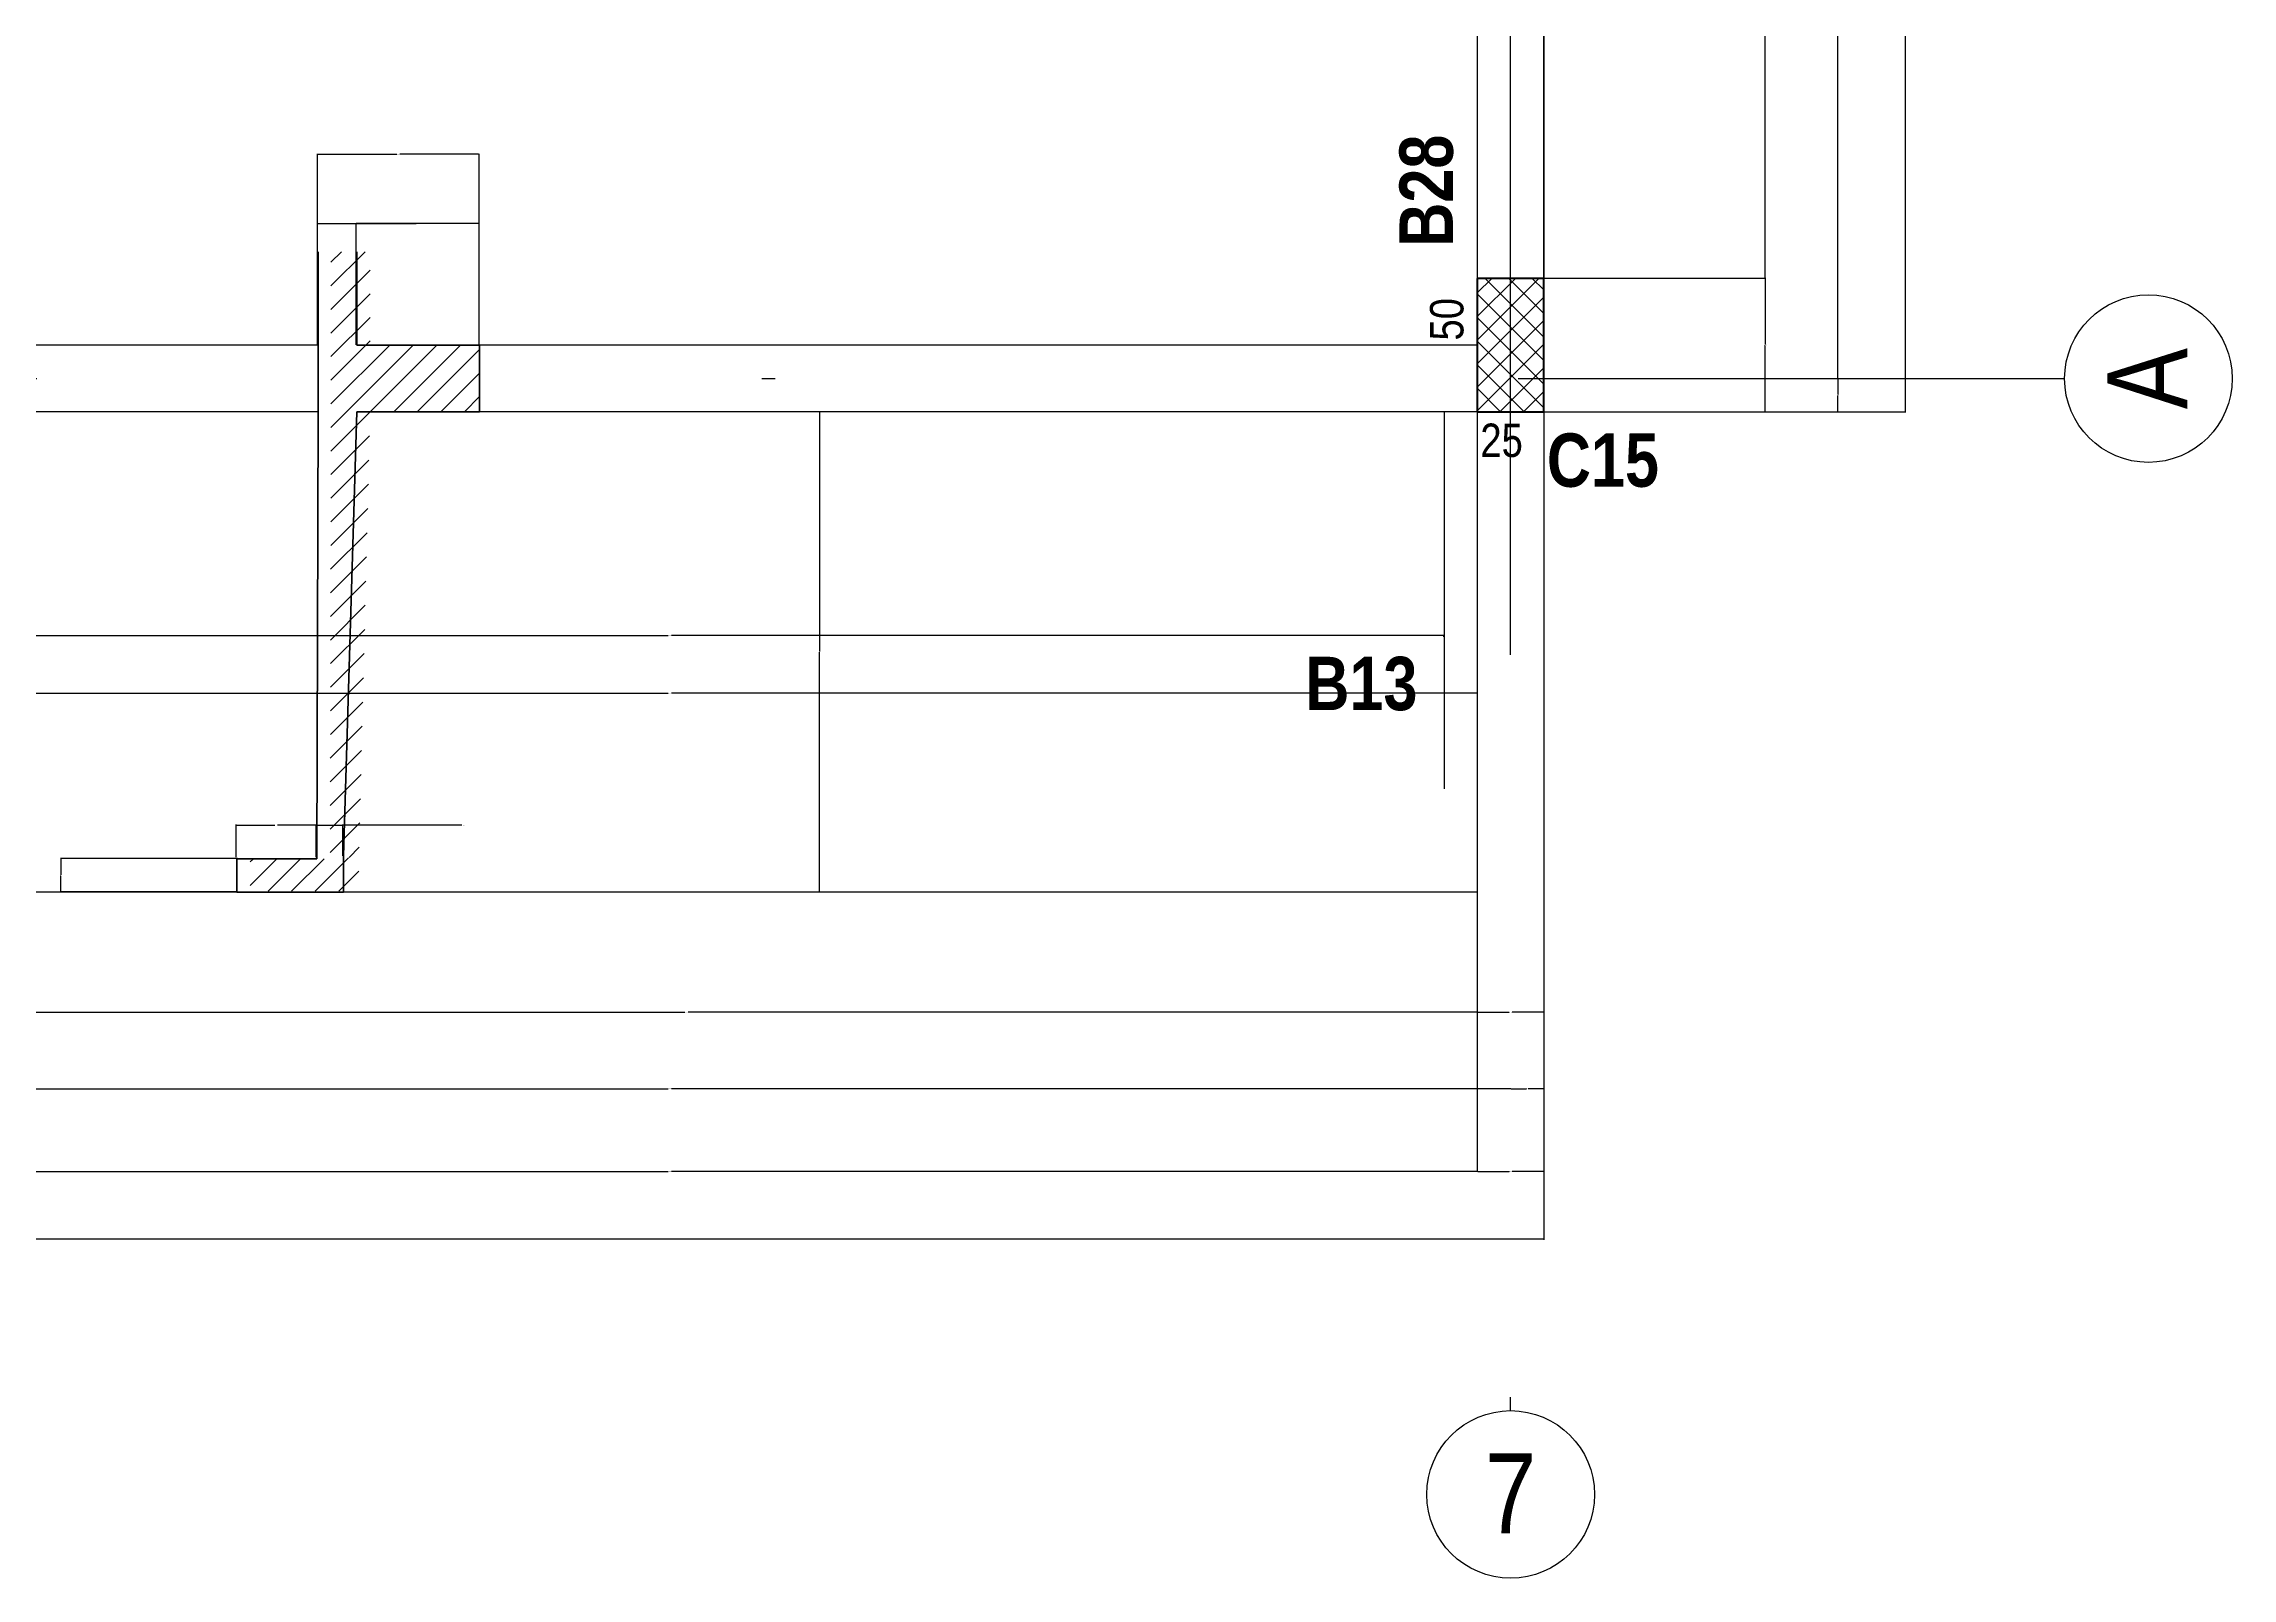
# Model space of a CAD drawing. Header units: millimetres. Extents: x 62 to 4126, y 148 to 2776.
# Drawn here: x 3306 to 4126, y 148 to 724 of the extents above; entities that cross this region are included whole.
import ezdxf

# ---------------------------------------------------------------- set-up
doc = ezdxf.new("R2010")
doc.units = ezdxf.units.MM
for name, pattern in [('DASHDOT', [25.4, 12.7, -6.35, 0, -6.35]), ('Dashed', [282.222223, 141.111112, -141.111112]), ('Solid Line copy-002', [1150, 5, -278.333333, 595, -271.666667])]:
    doc.linetypes.add(name, pattern=pattern)
for name, color, linetype, lineweight in [('! Plochi sech', 210, 'Continuous', 25), ('!Column', 10, 'Continuous', 50), ('!Dimension', 70, 'Continuous', 25), ('!Hatch', 70, 'Continuous', 25), ('035', 30, 'Continuous', 30), ('Osi', 70, 'DASHDOT', 25)]:
    doc.layers.add(name, color=color, linetype=linetype, lineweight=lineweight)
doc.layers.add('text', color=7, linetype='Continuous')
doc.styles.add('GENERATED_STYLE_2', font='ARIALN.TTF')
doc.styles.add('GENERATED_STYLE_3', font='ARIALNB.TTF')
doc.styles.get("Standard").update_dxf_attribs({"font": 'arial.ttf'})
doc.dimstyles.get("Standard").update_dxf_attribs({"dimtxt": 2.5, "dimasz": 2.5, "dimexe": 1.25, "dimexo": 0.625, "dimtad": 1, "dimtxsty": 'Standard', "dimcen": 2.5, "dimazin": 3, "dimtfac": 1, "dimtmove": 0, "dimatfit": 3})

# ---------------------------------------------------------------- blocks, each defined once
blk = doc.blocks.new('*D2211')
at = {"layer": '!Dimension', "color": 0, "lineweight": -2}
for p, q in [((3842.91, 966.72), (3842.91, 1006.84)), ((3843.09, 1006.66), (3854.87, 1006.66)), ((3867.73, 1006.66), (3855.94, 1006.66)), ((3867.91, 614.22), (3867.91, 1006.84))]:
    blk.add_line(p, q, dxfattribs=at)
at = {"layer": '!Dimension', "color": 0}
for points in [[(3843.09, 1006.69), (3843.09, 1006.63), (3842.91, 1006.66)], [(3867.73, 1006.63), (3867.73, 1006.69), (3867.91, 1006.66)]]:
    blk.add_solid(points, dxfattribs=at)
at = {"layer": 'Defpoints', "color": 0}
for p in [(3867.91, 1006.66), (3842.91, 966.66), (3867.91, 614.16)]:
    blk.add_point(p, dxfattribs=at)
at = {"layer": '!Dimension', "color": 0, "insert": (3855.41, 1006.66), "char_height": 0.18, "attachment_point": 5}
blk.add_mtext('\\A1;25.0000', dxfattribs=at)
blk = doc.blocks.new('*D2273')
at = {"layer": '!Dimension', "color": 0, "lineweight": -2}
for p, q in [((3250.41, 586.1), (3250.41, 360.42)), ((3842.91, 586.1), (3842.91, 360.42)), ((3250.59, 360.6), (3546.05, 360.6)), ((3842.73, 360.6), (3547.26, 360.6))]:
    blk.add_line(p, q, dxfattribs=at)
at = {"layer": '!Dimension', "color": 0}
for points in [[(3250.59, 360.63), (3250.59, 360.57), (3250.41, 360.6)], [(3842.73, 360.57), (3842.73, 360.63), (3842.91, 360.6)]]:
    blk.add_solid(points, dxfattribs=at)
at = {"layer": 'Defpoints', "color": 0}
for p in [(3250.41, 586.16), (3842.91, 586.16), (3842.91, 360.6)]:
    blk.add_point(p, dxfattribs=at)
at = {"layer": '!Dimension', "color": 0, "insert": (3546.66, 360.6), "char_height": 0.18, "attachment_point": 5}
blk.add_mtext('\\A1;592.5000', dxfattribs=at)
blk = doc.blocks.new('*D2274')
at = {"layer": '!Dimension', "color": 0, "lineweight": -2}
for p, q in [((3842.91, 586.1), (3842.91, 360.42)), ((3867.91, 586.1), (3867.91, 360.42)), ((3843.09, 360.6), (3854.87, 360.6)), ((3867.73, 360.6), (3855.94, 360.6))]:
    blk.add_line(p, q, dxfattribs=at)
at = {"layer": '!Dimension', "color": 0}
for points in [[(3843.09, 360.63), (3843.09, 360.57), (3842.91, 360.6)], [(3867.73, 360.57), (3867.73, 360.63), (3867.91, 360.6)]]:
    blk.add_solid(points, dxfattribs=at)
at = {"layer": 'Defpoints', "color": 0}
for p in [(3842.91, 586.16), (3867.91, 586.16), (3867.91, 360.6)]:
    blk.add_point(p, dxfattribs=at)
at = {"layer": '!Dimension', "color": 0, "insert": (3855.41, 360.6), "char_height": 0.18, "attachment_point": 5}
blk.add_mtext('\\A1;25.0000', dxfattribs=at)
blk = doc.blocks.new('*D2279')
at = {"layer": '!Dimension', "color": 0, "lineweight": -2}
for p, q in [((3225.41, 331.72), (3225.41, 332.09)), ((3225.59, 331.91), (3539.8, 331.91)), ((3855.23, 331.91), (3541.01, 331.91)), ((3855.41, 331.72), (3855.41, 332.09))]:
    blk.add_line(p, q, dxfattribs=at)
at = {"layer": '!Dimension', "color": 0}
for points in [[(3225.59, 331.94), (3225.59, 331.88), (3225.41, 331.91)], [(3855.23, 331.88), (3855.23, 331.94), (3855.41, 331.91)]]:
    blk.add_solid(points, dxfattribs=at)
at = {"layer": 'Defpoints', "color": 0}
for p in [(3225.41, 331.66), (3855.41, 331.91), (3855.41, 331.66)]:
    blk.add_point(p, dxfattribs=at)
at = {"layer": '!Dimension', "color": 0, "insert": (3540.41, 331.91), "char_height": 0.18, "attachment_point": 5}
blk.add_mtext('\\A1;630.0000', dxfattribs=at)
blk = doc.blocks.new('*D2280')
at = {"layer": '!Dimension', "color": 0, "lineweight": -2}
for p, q in [((3867.91, 360.6), (3867.91, 331.73)), ((3855.41, 331.72), (3855.41, 332.09)), ((3855.59, 331.91), (3861.34, 331.91)), ((3867.73, 331.91), (3861.97, 331.91))]:
    blk.add_line(p, q, dxfattribs=at)
at = {"layer": '!Dimension', "color": 0}
for points in [[(3855.59, 331.94), (3855.59, 331.88), (3855.41, 331.91)], [(3867.73, 331.88), (3867.73, 331.94), (3867.91, 331.91)]]:
    blk.add_solid(points, dxfattribs=at)
at = {"layer": 'Defpoints', "color": 0}
for p in [(3867.91, 360.66), (3855.41, 331.66), (3867.91, 331.91)]:
    blk.add_point(p, dxfattribs=at)
at = {"layer": '!Dimension', "color": 0, "insert": (3861.66, 331.91), "char_height": 0.18, "attachment_point": 5}
blk.add_mtext('\\A1;12,5', dxfattribs=at)
blk = doc.blocks.new('*D2284')
at = {"layer": '!Dimension', "color": 0, "lineweight": -2}
for p, q in [((3237.91, 406.1), (3237.91, 300.76)), ((3842.91, 406.1), (3842.91, 300.76)), ((3238.09, 300.94), (3539.8, 300.94)), ((3842.73, 300.94), (3541.01, 300.94))]:
    blk.add_line(p, q, dxfattribs=at)
at = {"layer": '!Dimension', "color": 0}
for points in [[(3238.09, 300.97), (3238.09, 300.91), (3237.91, 300.94)], [(3842.73, 300.91), (3842.73, 300.97), (3842.91, 300.94)]]:
    blk.add_solid(points, dxfattribs=at)
at = {"layer": 'Defpoints', "color": 0}
for p in [(3237.91, 406.16), (3842.91, 406.16), (3842.91, 300.94)]:
    blk.add_point(p, dxfattribs=at)
at = {"layer": '!Dimension', "color": 0, "insert": (3540.41, 300.94), "char_height": 0.18, "attachment_point": 5}
blk.add_mtext('\\A1;605.0000', dxfattribs=at)
blk = doc.blocks.new('*D2285')
at = {"layer": '!Dimension', "color": 0, "lineweight": -2}
for p, q in [((3842.91, 360.6), (3842.91, 300.76)), ((3867.91, 360.6), (3867.91, 300.76)), ((3843.09, 300.94), (3854.87, 300.94)), ((3867.73, 300.94), (3855.94, 300.94))]:
    blk.add_line(p, q, dxfattribs=at)
at = {"layer": '!Dimension', "color": 0}
for points in [[(3843.09, 300.97), (3843.09, 300.91), (3842.91, 300.94)], [(3867.73, 300.91), (3867.73, 300.97), (3867.91, 300.94)]]:
    blk.add_solid(points, dxfattribs=at)
at = {"layer": 'Defpoints', "color": 0}
for p in [(3842.91, 360.66), (3867.91, 360.66), (3867.91, 300.94)]:
    blk.add_point(p, dxfattribs=at)
at = {"layer": '!Dimension', "color": 0, "insert": (3855.41, 300.94), "char_height": 0.18, "attachment_point": 5}
blk.add_mtext('\\A1;25.0000', dxfattribs=at)
blk = doc.blocks.new('_Oblique')
at = {"color": 0, "linetype": 'ByBlock', "lineweight": -2}
blk.add_line((-0.5, -0.5), (0.5, 0.5), dxfattribs=at)
blk = doc.blocks.new('*D2286')
at = {"layer": '!Dimension', "color": 0, "lineweight": -2}
for p, q in [((307.91, 586.1), (307.91, 275.3)), ((3867.91, 586.1), (3867.91, 275.3)), ((307.91, 275.48), (2087.23, 275.48)), ((3867.91, 275.48), (2088.58, 275.48))]:
    blk.add_line(p, q, dxfattribs=at)
at = {"layer": 'Defpoints', "color": 0}
for p in [(307.91, 586.16), (3867.91, 586.16), (3867.91, 275.48)]:
    blk.add_point(p, dxfattribs=at)
at = {"layer": '!Dimension', "color": 0, "lineweight": -2, "xscale": 0.18, "yscale": 0.18, "zscale": 0.18, "rotation": 180}
blk.add_blockref('_Oblique', (307.91, 275.48), dxfattribs=at)
at = {"layer": '!Dimension', "color": 0, "lineweight": -2, "xscale": 0.18, "yscale": 0.18, "zscale": 0.18}
blk.add_blockref('_Oblique', (3867.91, 275.48), dxfattribs=at)
at = {"layer": '!Dimension', "color": 0, "insert": (2087.91, 275.48), "char_height": 0.18, "attachment_point": 5}
blk.add_mtext('\\A1;3560.0000', dxfattribs=at)
blk = doc.blocks.new('*D2292')
at = {"layer": '!Dimension', "color": 0, "lineweight": -2}
for p, q in [((3865.47, 1165.66), (3950.98, 1165.66)), ((3950.8, 1165.48), (3950.8, 900.84)), ((3950.8, 635.84), (3950.8, 900.48)), ((3865.47, 635.66), (3950.98, 635.66))]:
    blk.add_line(p, q, dxfattribs=at)
at = {"layer": '!Dimension', "color": 0}
for points in [[(3950.83, 1165.48), (3950.77, 1165.48), (3950.8, 1165.66)], [(3950.77, 635.84), (3950.83, 635.84), (3950.8, 635.66)]]:
    blk.add_solid(points, dxfattribs=at)
at = {"layer": 'Defpoints', "color": 0}
for p in [(3865.41, 1165.66), (3865.41, 635.66), (3950.8, 635.66)]:
    blk.add_point(p, dxfattribs=at)
at = {"layer": '!Dimension', "color": 0, "insert": (3950.8, 900.66), "char_height": 0.18, "attachment_point": 5}
blk.add_mtext('\\A1;530', dxfattribs=at)
blk = doc.blocks.new('*D2293')
at = {"layer": '!Dimension', "color": 0, "lineweight": -2}
for p, q in [((3865.47, 635.66), (3950.98, 635.66)), ((3950.8, 635.48), (3950.8, 610.84)), ((3950.8, 585.84), (3950.8, 610.48)), ((3865.47, 585.66), (3950.98, 585.66))]:
    blk.add_line(p, q, dxfattribs=at)
at = {"layer": '!Dimension', "color": 0}
for points in [[(3950.83, 635.48), (3950.77, 635.48), (3950.8, 635.66)], [(3950.77, 585.84), (3950.83, 585.84), (3950.8, 585.66)]]:
    blk.add_solid(points, dxfattribs=at)
at = {"layer": 'Defpoints', "color": 0}
for p in [(3865.41, 635.66), (3865.41, 585.66), (3950.8, 585.66)]:
    blk.add_point(p, dxfattribs=at)
at = {"layer": '!Dimension', "color": 0, "insert": (3950.8, 610.66), "char_height": 0.18, "attachment_point": 5}
blk.add_mtext('\\A1;50.0000', dxfattribs=at)
blk = doc.blocks.new('*D2296')
at = {"layer": '!Dimension', "color": 0, "lineweight": -2}
for p, q in [((3977.97, 1178.16), (3978.17, 1178.16)), ((3977.99, 1177.98), (3977.99, 888.34)), ((3977.99, 598.34), (3977.99, 887.98)), ((3881.97, 598.16), (3978.17, 598.16))]:
    blk.add_line(p, q, dxfattribs=at)
at = {"layer": '!Dimension', "color": 0}
for points in [[(3978.02, 1177.98), (3977.96, 1177.98), (3977.99, 1178.16)], [(3977.96, 598.34), (3978.02, 598.34), (3977.99, 598.16)]]:
    blk.add_solid(points, dxfattribs=at)
at = {"layer": 'Defpoints', "color": 0}
for p in [(3977.91, 1178.16), (3881.91, 598.16), (3977.99, 598.16)]:
    blk.add_point(p, dxfattribs=at)
at = {"layer": '!Dimension', "color": 0, "insert": (3977.99, 888.16), "char_height": 0.18, "attachment_point": 5}
blk.add_mtext('\\A1;580.0000', dxfattribs=at)
blk = doc.blocks.new('*D2297')
at = {"layer": '!Dimension', "color": 0, "lineweight": -2}
for p, q in [((3867.97, 2120.66), (4003.54, 2120.66)), ((4003.36, 2120.48), (4003.36, 1353.34)), ((4003.36, 585.84), (4003.36, 1352.98)), ((3867.97, 585.66), (4003.54, 585.66))]:
    blk.add_line(p, q, dxfattribs=at)
at = {"layer": '!Dimension', "color": 0}
for points in [[(4003.39, 2120.48), (4003.33, 2120.48), (4003.36, 2120.66)], [(4003.33, 585.84), (4003.39, 585.84), (4003.36, 585.66)]]:
    blk.add_solid(points, dxfattribs=at)
at = {"layer": 'Defpoints', "color": 0}
for p in [(3867.91, 2120.66), (3867.91, 585.66), (4003.36, 585.66)]:
    blk.add_point(p, dxfattribs=at)
at = {"layer": '!Dimension', "color": 0, "insert": (4003.36, 1353.16), "char_height": 0.18, "attachment_point": 5}
blk.add_mtext('\\A1;1535', dxfattribs=at)
blk = doc.blocks.new('*D2385')
at = {"layer": '!Dimension', "color": 0, "lineweight": -2}
for p, q in [((3250.41, 501.72), (3250.41, 502)), ((3250.59, 501.82), (3539.8, 501.82)), ((3830.23, 501.82), (3541.01, 501.82)), ((3830.41, 501.22), (3830.41, 502))]:
    blk.add_line(p, q, dxfattribs=at)
at = {"layer": '!Dimension', "color": 0}
for points in [[(3250.59, 501.85), (3250.59, 501.79), (3250.41, 501.82)], [(3830.23, 501.79), (3830.23, 501.85), (3830.41, 501.82)]]:
    blk.add_solid(points, dxfattribs=at)
at = {"layer": 'Defpoints', "color": 0}
for p in [(3250.41, 501.66), (3830.41, 501.82), (3830.41, 501.16)]:
    blk.add_point(p, dxfattribs=at)
at = {"layer": '!Dimension', "color": 0, "insert": (3540.41, 501.82), "char_height": 0.18, "attachment_point": 5}
blk.add_mtext('\\A1;580.0000', dxfattribs=at)
blk = doc.blocks.new('*D2386')
at = {"layer": '!Dimension', "color": 0, "lineweight": -2}
for p, q in [((3378.34, 418.16), (3312.03, 418.16)), ((3312.21, 417.98), (3312.21, 412.09)), ((3312.21, 405.84), (3312.21, 411.73)), ((3378.34, 405.66), (3312.03, 405.66))]:
    blk.add_line(p, q, dxfattribs=at)
at = {"layer": '!Dimension', "color": 0}
for points in [[(3312.24, 417.98), (3312.18, 417.98), (3312.21, 418.16)], [(3312.18, 405.84), (3312.24, 405.84), (3312.21, 405.66)]]:
    blk.add_solid(points, dxfattribs=at)
at = {"layer": 'Defpoints', "color": 0}
for p in [(3378.41, 418.16), (3312.21, 405.66), (3378.41, 405.66)]:
    blk.add_point(p, dxfattribs=at)
at = {"layer": '!Dimension', "color": 0, "insert": (3312.21, 411.91), "char_height": 0.18, "attachment_point": 5}
blk.add_mtext('\\A1;12.5', dxfattribs=at)
blk = doc.blocks.new('*D2387')
at = {"layer": '!Dimension', "color": 0, "lineweight": -2}
for p, q in [((3237.91, 501.6), (3237.91, 480)), ((3842.91, 501.6), (3842.91, 480)), ((3238.09, 480.18), (3539.8, 480.18)), ((3842.73, 480.18), (3541.01, 480.18))]:
    blk.add_line(p, q, dxfattribs=at)
at = {"layer": '!Dimension', "color": 0}
for points in [[(3238.09, 480.21), (3238.09, 480.15), (3237.91, 480.18)], [(3842.73, 480.15), (3842.73, 480.21), (3842.91, 480.18)]]:
    blk.add_solid(points, dxfattribs=at)
at = {"layer": 'Defpoints', "color": 0}
for p in [(3237.91, 501.66), (3842.91, 501.66), (3842.91, 480.18)]:
    blk.add_point(p, dxfattribs=at)
at = {"layer": '!Dimension', "color": 0, "insert": (3540.41, 480.18), "char_height": 0.18, "attachment_point": 5}
blk.add_mtext('\\A1;605.0000', dxfattribs=at)
blk = doc.blocks.new('*D2388')
at = {"layer": '! Plochi sech', "color": 0, "lineweight": -2}
for p, q in [((3408.41, 610.72), (3408.41, 656.33)), ((3408.59, 656.15), (3422.73, 656.15)), ((3422.91, 645.72), (3422.91, 656.33)), ((3462.3, 656.15), (3422.91, 656.15)), ((3462.48, 656.15), (3462.3, 656.15))]:
    blk.add_line(p, q, dxfattribs=at)
at = {"layer": '! Plochi sech', "color": 0}
for points in [[(3408.59, 656.18), (3408.59, 656.12), (3408.41, 656.15)], [(3422.73, 656.12), (3422.73, 656.18), (3422.91, 656.15)]]:
    blk.add_solid(points, dxfattribs=at)
at = {"layer": 'Defpoints', "color": 0}
for p in [(3422.91, 656.15), (3422.91, 645.66), (3408.41, 610.66)]:
    blk.add_point(p, dxfattribs=at)
at = {"layer": '! Plochi sech', "color": 0, "insert": (3463, 656.15), "char_height": 0.18, "attachment_point": 5}
blk.add_mtext('\\A1;14.5000', dxfattribs=at)
blk = doc.blocks.new('*D2389')
at = {"layer": '! Plochi sech', "color": 0, "lineweight": -2}
for p, q in [((3408.41, 610.72), (3408.41, 682.34)), ((3408.59, 682.16), (3438.12, 682.16)), ((3468.73, 682.16), (3439.19, 682.16)), ((3468.91, 610.72), (3468.91, 682.34))]:
    blk.add_line(p, q, dxfattribs=at)
at = {"layer": '! Plochi sech', "color": 0}
for points in [[(3408.59, 682.19), (3408.59, 682.13), (3408.41, 682.16)], [(3468.73, 682.13), (3468.73, 682.19), (3468.91, 682.16)]]:
    blk.add_solid(points, dxfattribs=at)
at = {"layer": 'Defpoints', "color": 0}
for p in [(3468.91, 682.16), (3408.41, 610.66), (3468.91, 610.66)]:
    blk.add_point(p, dxfattribs=at)
at = {"layer": '! Plochi sech', "color": 0, "insert": (3438.66, 682.16), "char_height": 0.18, "attachment_point": 5}
blk.add_mtext('\\A1;60.5000', dxfattribs=at)
blk = doc.blocks.new('*D2390')
at = {"layer": '! Plochi sech', "color": 0, "lineweight": -2}
for p, q in [((3422.91, 610.72), (3422.91, 656.33)), ((3423.09, 656.15), (3445.37, 656.15)), ((3468.73, 656.15), (3446.44, 656.15)), ((3468.91, 610.72), (3468.91, 656.33))]:
    blk.add_line(p, q, dxfattribs=at)
at = {"layer": '! Plochi sech', "color": 0}
for points in [[(3423.09, 656.18), (3423.09, 656.12), (3422.91, 656.15)], [(3468.73, 656.12), (3468.73, 656.18), (3468.91, 656.15)]]:
    blk.add_solid(points, dxfattribs=at)
at = {"layer": 'Defpoints', "color": 0}
for p in [(3468.91, 656.15), (3422.91, 610.66), (3468.91, 610.66)]:
    blk.add_point(p, dxfattribs=at)
at = {"layer": '! Plochi sech', "color": 0, "insert": (3445.91, 656.15), "char_height": 0.18, "attachment_point": 5}
blk.add_mtext('\\A1;46.0000', dxfattribs=at)
blk = doc.blocks.new('*D2391')
at = {"layer": '! Plochi sech', "color": 0, "lineweight": -2}
for p, q in [((3377.91, 418.72), (3377.91, 430.9)), ((3378.09, 430.72), (3392.37, 430.72)), ((3407.73, 430.72), (3393.44, 430.72)), ((3407.91, 418.72), (3407.91, 430.9))]:
    blk.add_line(p, q, dxfattribs=at)
at = {"layer": '! Plochi sech', "color": 0}
for points in [[(3378.09, 430.75), (3378.09, 430.69), (3377.91, 430.72)], [(3407.73, 430.69), (3407.73, 430.75), (3407.91, 430.72)]]:
    blk.add_solid(points, dxfattribs=at)
at = {"layer": 'Defpoints', "color": 0}
for p in [(3407.91, 430.72), (3377.91, 418.66), (3407.91, 418.66)]:
    blk.add_point(p, dxfattribs=at)
at = {"layer": '! Plochi sech', "color": 0, "insert": (3392.91, 430.72), "char_height": 0.18, "attachment_point": 5}
blk.add_mtext('\\A1;30.0000', dxfattribs=at)
blk = doc.blocks.new('*D2392')
at = {"layer": '! Plochi sech', "color": 0, "lineweight": -2}
for p, q in [((3407.91, 418.72), (3407.91, 430.9)), ((3408.09, 430.72), (3417.73, 430.72)), ((3417.91, 419.22), (3417.91, 430.9)), ((3462.3, 430.72), (3417.91, 430.72)), ((3462.48, 430.72), (3462.3, 430.72))]:
    blk.add_line(p, q, dxfattribs=at)
at = {"layer": '! Plochi sech', "color": 0}
for points in [[(3408.09, 430.75), (3408.09, 430.69), (3407.91, 430.72)], [(3417.73, 430.69), (3417.73, 430.75), (3417.91, 430.72)]]:
    blk.add_solid(points, dxfattribs=at)
at = {"layer": 'Defpoints', "color": 0}
for p in [(3417.91, 430.72), (3407.91, 418.66), (3417.91, 419.16)]:
    blk.add_point(p, dxfattribs=at)
at = {"layer": '! Plochi sech', "color": 0, "insert": (3463.01, 430.72), "char_height": 0.18, "attachment_point": 5}
blk.add_mtext('\\A1;10.0000', dxfattribs=at)
blk = doc.blocks.new('*D2557')
at = {"layer": '!Dimension', "color": 0, "lineweight": -2}
for p, q in [((3599.34, 585.66), (3596.23, 585.66)), ((3596.41, 585.48), (3596.41, 495.84)), ((3596.41, 405.84), (3596.41, 495.48)), ((3355.97, 405.66), (3596.59, 405.66))]:
    blk.add_line(p, q, dxfattribs=at)
at = {"layer": '!Dimension', "color": 0}
for points in [[(3596.44, 585.48), (3596.38, 585.48), (3596.41, 585.66)], [(3596.38, 405.84), (3596.44, 405.84), (3596.41, 405.66)]]:
    blk.add_solid(points, dxfattribs=at)
at = {"layer": 'Defpoints', "color": 0}
for p in [(3596.41, 585.66), (3599.41, 585.66), (3355.91, 405.66)]:
    blk.add_point(p, dxfattribs=at)
at = {"layer": '!Dimension', "color": 0, "insert": (3596.41, 495.66), "char_height": 0.18, "attachment_point": 5}
blk.add_mtext('\\A1;180', dxfattribs=at)
blk = doc.blocks.new('*D2560')
at = {"layer": '!Dimension', "color": 0, "lineweight": -2}
for p, q in [((3972.97, 598.16), (3978.17, 598.16)), ((3977.99, 597.98), (3977.99, 592.11)), ((3977.99, 585.84), (3977.99, 591.71)), ((3972.97, 585.66), (3978.17, 585.66))]:
    blk.add_line(p, q, dxfattribs=at)
at = {"layer": '!Dimension', "color": 0}
for points in [[(3978.02, 597.98), (3977.96, 597.98), (3977.99, 598.16)], [(3977.96, 585.84), (3978.02, 585.84), (3977.99, 585.66)]]:
    blk.add_solid(points, dxfattribs=at)
at = {"layer": 'Defpoints', "color": 0}
for p in [(3972.91, 598.16), (3977.99, 598.16), (3972.91, 585.66)]:
    blk.add_point(p, dxfattribs=at)
at = {"layer": '!Dimension', "color": 0, "insert": (3977.99, 591.91), "char_height": 0.18, "attachment_point": 5}
blk.add_mtext('\\A1;12,5', dxfattribs=at)

msp = doc.modelspace()

# ---------------------------------------------------------------- hatches: boundary and pattern name
at = {"layer": '! Plochi sech'}
h = msp.add_hatch(dxfattribs=at)
h.set_pattern_fill('ANSI31', color=256, scale=50)
h.set_pattern_definition([(45, (-893636.6946, -493039.377), (-4.419417382, 4.419417382), [])])
h.paths.add_polyline_path([(3413.405, 610.637), (3428.109, 610.637), (3428.109, 645.637), (3413.405, 645.637)])
h.paths.add_polyline_path([(3413.405, 610.637), (3413.405, 598.149), (3469.109, 598.156), (3469.109, 610.637), (3428.109, 610.637)])
h.paths.add_polyline_path([(3413.405, 598.149), (3413.405, 585.637), (3469.109, 585.637), (3469.109, 598.156)])
h.paths.add_polyline_path([(3428.109, 585.637), (3413.405, 585.637), (3413.405, 585.637), (3413.109, 418.473), (3423.905, 418.473)])
h.paths.add_polyline_path([(3413.11, 418.625), (3413.11, 418.137), (3383.11, 418.137), (3383.109, 405.974), (3423.905, 405.974), (3423.905, 418.625)])
at = {"layer": '!Hatch'}
h = msp.add_hatch(dxfattribs=at)
h.set_pattern_fill('ANSI37', color=256, scale=50)
h.set_pattern_definition([(45, (-892684.754, -493986.8046), (-4.419417382, 4.419417382), []), (135, (-892684.754, -493986.8046), (-4.419417382, -4.419417382), [])])
h.paths.add_polyline_path([(3855.36, 635.637), (3842.86, 635.637), (3842.86, 610.635), (3855.36, 610.637)])
h.paths.add_polyline_path([(3867.86, 635.637), (3855.36, 635.637), (3855.36, 610.637), (3867.86, 610.639)])
h.paths.add_polyline_path([(3855.36, 610.637), (3855.36, 587.857), (3867.86, 587.857), (3867.86, 610.639)])
h.paths.add_polyline_path([(3855.36, 610.637), (3842.86, 610.635), (3842.86, 587.857), (3855.36, 587.857)])
h.paths.add_polyline_path([(3855.36, 587.857), (3842.86, 587.857), (3842.86, 585.637), (3855.36, 585.637)])
h.paths.add_polyline_path([(3867.86, 587.857), (3855.36, 587.857), (3855.36, 585.637), (3867.86, 585.637)])

# ---------------------------------------------------------------- linework, layer by layer
at = {"layer": '!Column'}
msp.add_lwpolyline([(3842.86, 635.637), (3842.86, 585.637), (3867.86, 585.637), (3867.86, 635.637)], close=True, dxfattribs=at)
at = {"color": 3, "linetype": 'Continuous', "lineweight": 35}
for p, q in [((3408.609, 610.637), (3408.609, 645.637)), ((3423.109, 610.637), (3423.109, 645.637)), ((3408.609, 585.637), (3408.609, 610.637)), ((3408.609, 610.637), (3408.609, 610.637)), ((3469.109, 610.637), (3423.109, 610.637)), ((3469.109, 585.637), (3469.109, 610.637)), ((3408.11, 418.137), (3408.609, 585.637)), ((3418.11, 419.243), (3423.109, 585.637)), ((3469.109, 585.637), (3423.112, 585.637)), ((3418.109, 405.637), (3418.11, 419.243)), ((3378.11, 418.137), (3378.109, 405.637)), ((3408.11, 418.137), (3378.11, 418.137)), ((3378.109, 405.637), (3418.109, 405.637))]:
    msp.add_line(p, q, dxfattribs=at)
at = {"color": 7, "linetype": 'Dashed', "lineweight": 25}
msp.add_line((3830.467, 585.445), (3830.467, 417.945), dxfattribs=at)
at = {"layer": '035'}
for p, q in [((3867.913, 1142.746), (3867.913, 535.909)), ((3842.913, 886.294), (3842.913, 555.915)), ((3408.721, 610.637), (2936.413, 610.637)), ((3842.913, 610.637), (3423.109, 610.637)), ((3408.609, 585.637), (2629.075, 585.637)), ((3842.913, 585.637), (3469.109, 585.637)), ((3867.86, 585.637), (3469.109, 585.637))]:
    msp.add_line(p, q, dxfattribs=at)
at = {"layer": '035', "linetype": 'Continuous'}
for p, q in [((3842.913, 585.637), (3842.913, 405.637)), ((3842.913, 405.637), (3237.963, 405.637))]:
    msp.add_line(p, q, dxfattribs=at)
at = {"layer": 'Osi', "linetype": 'Solid Line copy-002', "lineweight": 25}
for p, q in [((3855.413, 211.257), (3855.413, 2654.348)), ((124.878, 598.137), (4062.963, 598.137))]:
    msp.add_line(p, q, dxfattribs=at)
at = {"layer": 'Osi', "color": 2, "linetype": 'Continuous', "lineweight": 30}
for centre in [(4094.372, 598.069), (3855.413, 179.849)]:
    msp.add_circle(centre, 31.408, dxfattribs=at)

# ---------------------------------------------------------------- texts
at = {"layer": 'text', "color": 3, "linetype": 'Continuous', "lineweight": 5, "insert": (3813.773, 668.497), "char_height": 20, "attachment_point": 2, "rotation": 90, "style": 'GENERATED_STYLE_3'}
msp.add_mtext('B28', dxfattribs=at)
at = {"layer": 'text', "color": 6, "linetype": 'Continuous', "lineweight": 5, "insert": (3825.215, 620.3), "char_height": 12.5, "attachment_point": 2, "rotation": 90, "style": 'GENERATED_STYLE_3'}
msp.add_mtext('{\\fArial Narrow|b0|i0|c204|p34;50}', dxfattribs=at)
at = {"layer": 'text', "color": 2, "linetype": 'Continuous', "lineweight": 5, "insert": (4093.98, 598.069), "char_height": 30, "attachment_point": 5, "rotation": 90, "style": 'GENERATED_STYLE_2'}
msp.add_mtext('A', dxfattribs=at)
at = {"layer": 'text', "color": 6, "linetype": 'Continuous', "lineweight": 5, "attachment_point": 2, "style": 'GENERATED_STYLE_3'}
for s, insert, char_height in [('{\\fArial Narrow|b0|i0|c204|p34;25}', (3852.032, 581.196), 12.5), ('C15', (3889.99, 577.515), 20)]:
    msp.add_mtext(s, dxfattribs=dict(at, insert=insert, char_height=char_height))
at = {"layer": 'text', "color": 3, "linetype": 'Continuous', "lineweight": 5, "insert": (3799.485, 493.801), "char_height": 20, "attachment_point": 2, "style": 'GENERATED_STYLE_3'}
msp.add_mtext('B13', dxfattribs=at)
at = {"layer": 'text', "color": 2, "linetype": 'Continuous', "lineweight": 5, "insert": (3855.413, 180.241), "char_height": 30, "attachment_point": 5, "style": 'GENERATED_STYLE_2'}
msp.add_mtext('7', dxfattribs=at)

# ---------------------------------------------------------------- dimensions: what is measured, and where the dimension line sits
at = {"layer": '! Plochi sech'}
for base, p1, p2, picture, middle in [((3468.905, 682.16), (3408.405, 610.66), (3468.905, 610.66), '*D2389', (3438.655, 682.16)), ((3468.905, 656.15), (3422.905, 610.66), (3468.905, 610.66), '*D2390', (3445.905, 656.15)), ((3407.905, 430.723), (3377.905, 418.66), (3407.905, 418.66), '*D2391', (3392.905, 430.723))]:
    dim = msp.add_linear_dim(base=base, p1=p1, p2=p2, dimstyle='Standard', dxfattribs=at)
    dim.commit()
    dim.dimension.update_dxf_attribs({"geometry": picture, "text_midpoint": middle})
for base, p1, p2, picture, middle in [((3422.905, 656.15), (3408.405, 610.66), (3422.905, 645.66), '*D2388', (3463.002, 656.15)), ((3417.905, 430.723), (3407.905, 418.66), (3417.905, 419.16), '*D2392', (3463.007, 430.723))]:
    dim = msp.add_linear_dim(base=base, p1=p1, p2=p2, dimstyle='Standard', dxfattribs=at)
    dim.commit()
    dim.dimension.update_dxf_attribs({"geometry": picture, "text_midpoint": middle, "dimtype": 160})
at = {"layer": '!Dimension'}
for base, p1, p2, picture, middle in [((4003.363, 585.66), (3867.905, 2120.66), (3867.905, 585.66), '*D2297', (4003.363, 1353.16)), ((3950.801, 635.66), (3865.405, 1165.66), (3865.405, 635.66), '*D2292', (3950.801, 900.66))]:
    dim = msp.add_linear_dim(base=base, p1=p1, p2=p2, angle=90, dimstyle='Standard', override={"dimdec": 0}, dxfattribs=at)
    dim.commit()
    dim.dimension.update_dxf_attribs({"geometry": picture, "text_midpoint": middle})
for base, p1, p2, picture, middle in [((3977.985, 598.16), (3977.905, 1178.16), (3881.905, 598.16), '*D2296', (3977.985, 888.16)), ((3950.801, 585.66), (3865.405, 635.66), (3865.405, 585.66), '*D2293', (3950.801, 610.66))]:
    dim = msp.add_linear_dim(base=base, p1=p1, p2=p2, angle=90, dimstyle='Standard', dxfattribs=at)
    dim.commit()
    dim.dimension.update_dxf_attribs({"geometry": picture, "text_midpoint": middle})
for base, p1, p2, picture, middle in [((3867.905, 1006.66), (3842.905, 966.66), (3867.905, 614.16), '*D2211', (3855.405, 1006.66)), ((3842.905, 360.603), (3250.405, 586.16), (3842.905, 586.16), '*D2273', (3546.655, 360.603)), ((3867.905, 360.603), (3842.905, 586.16), (3867.905, 586.16), '*D2274', (3855.405, 360.603)), ((3842.905, 480.183), (3237.905, 501.66), (3842.905, 501.66), '*D2387', (3540.405, 480.183)), ((3830.405, 501.824), (3250.405, 501.66), (3830.405, 501.16), '*D2385', (3540.405, 501.824)), ((3842.905, 300.943), (3237.905, 406.16), (3842.905, 406.16), '*D2284', (3540.405, 300.943)), ((3867.905, 300.943), (3842.905, 360.66), (3867.905, 360.66), '*D2285', (3855.405, 300.943)), ((3855.405, 331.907), (3225.405, 331.66), (3855.405, 331.66), '*D2279', (3540.405, 331.907))]:
    dim = msp.add_linear_dim(base=base, p1=p1, p2=p2, dimstyle='Standard', dxfattribs=at)
    dim.commit()
    dim.dimension.update_dxf_attribs({"geometry": picture, "text_midpoint": middle})
for base, p1, p2, angle, text, picture, middle in [((3977.989, 598.16), (3972.905, 585.66), (3972.905, 598.16), 90, '12,5', '*D2560', (3977.989, 591.91)), ((3596.405, 585.66), (3355.905, 405.66), (3599.405, 585.66), 270, '180', '*D2557', (3596.405, 495.66))]:
    dim = msp.add_linear_dim(base=base, p1=p1, p2=p2, angle=angle, text=text, dimstyle='Standard', dxfattribs=at)
    dim.commit()
    dim.dimension.update_dxf_attribs({"geometry": picture, "text_midpoint": middle})
dim = msp.add_linear_dim(base=(3867.905, 275.484), p1=(307.905, 586.16), p2=(3867.905, 586.16), dimstyle='Standard', override={"dimblk": 'Oblique'}, dxfattribs=at)
dim.commit()
dim.dimension.update_dxf_attribs({"geometry": '*D2286', "text_midpoint": (2087.905, 275.484)})
dim = msp.add_linear_dim(base=(3312.209, 405.66), p1=(3378.405, 418.16), p2=(3378.405, 405.66), angle=90, text='12.5', dimstyle='Standard', dxfattribs=at)
dim.commit()
dim.dimension.update_dxf_attribs({"geometry": '*D2386', "text_midpoint": (3312.209, 411.91), "dimtype": 160})
dim = msp.add_linear_dim(base=(3867.905, 331.907), p1=(3855.405, 331.66), p2=(3867.905, 360.66), text='12,5', dimstyle='Standard', dxfattribs=at)
dim.commit()
dim.dimension.update_dxf_attribs({"geometry": '*D2280', "text_midpoint": (3861.655, 331.907)})

doc.saveas('drawing.dxf')
